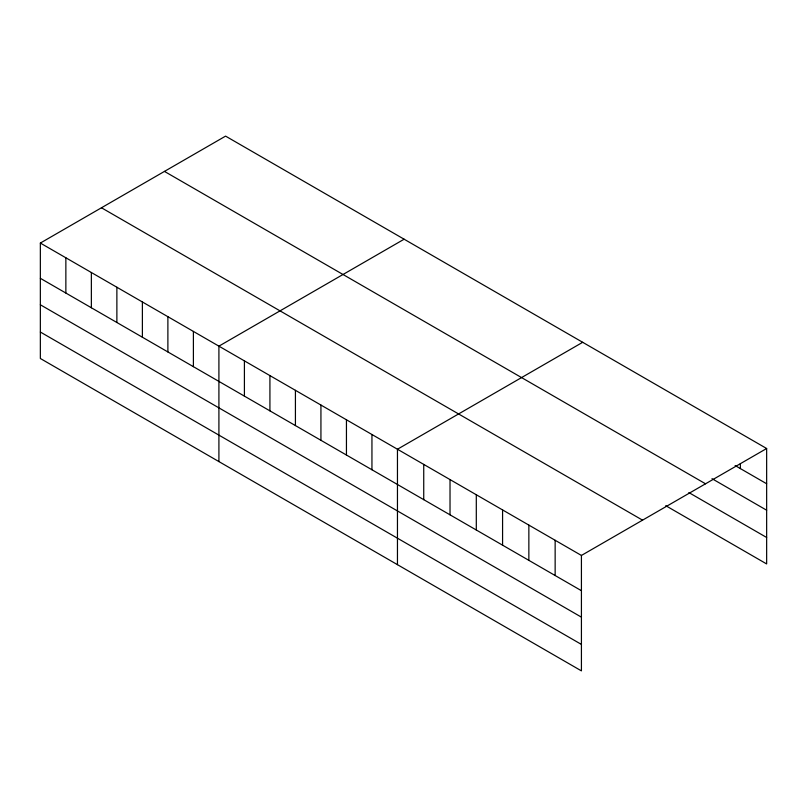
<?xml version="1.0" encoding="UTF-8"?>
<svg xmlns="http://www.w3.org/2000/svg" width="807" height="807" viewBox="0 0 807 807"><rect width="100%" height="100%" fill="white"/><g stroke="black" fill="none" stroke-linecap="round" stroke-linejoin="round"><path stroke-width="1.21" d="M581.423 617.153L581.423 555.448L40.35 243.058L40.35 358.49L581.423 670.879L581.423 617.153L40.35 304.774M665.735 505.676L766.65 563.942L766.65 448.51L225.577 136.121L40.35 243.058M404.136 239.205L218.909 346.153L218.909 461.584M582.684 342.299L397.458 449.237L397.458 564.668M581.423 555.448L766.65 448.51M735.116 465.548L766.65 483.756M711.986 478.662L766.65 510.216M164.457 171.407L705.53 483.797M688.855 492.563L766.65 537.482M101.47 207.772L642.543 520.152M40.35 278.314L581.423 590.694M40.35 332.03L581.423 644.42M740.372 463.551L740.372 468.585M555.145 540.276L555.145 575.522M528.857 525.105L528.857 560.351M502.579 509.923L502.579 545.179M476.301 494.752L476.301 530.007M450.024 479.58L450.024 514.836M423.736 464.408L423.736 499.664M371.946 434.509L371.946 469.765M346.445 419.781L346.445 455.037M320.934 405.053L320.934 440.309M295.423 390.326L295.423 425.582M269.921 375.598L269.921 410.854M244.41 360.87L244.41 396.126M193.398 331.425L193.398 366.671M167.886 316.697L167.886 351.943M142.385 301.969L142.385 337.215M116.874 287.242L116.874 322.497M91.362 272.514L91.362 307.77M65.861 257.786L65.861 293.042"/></g></svg>
